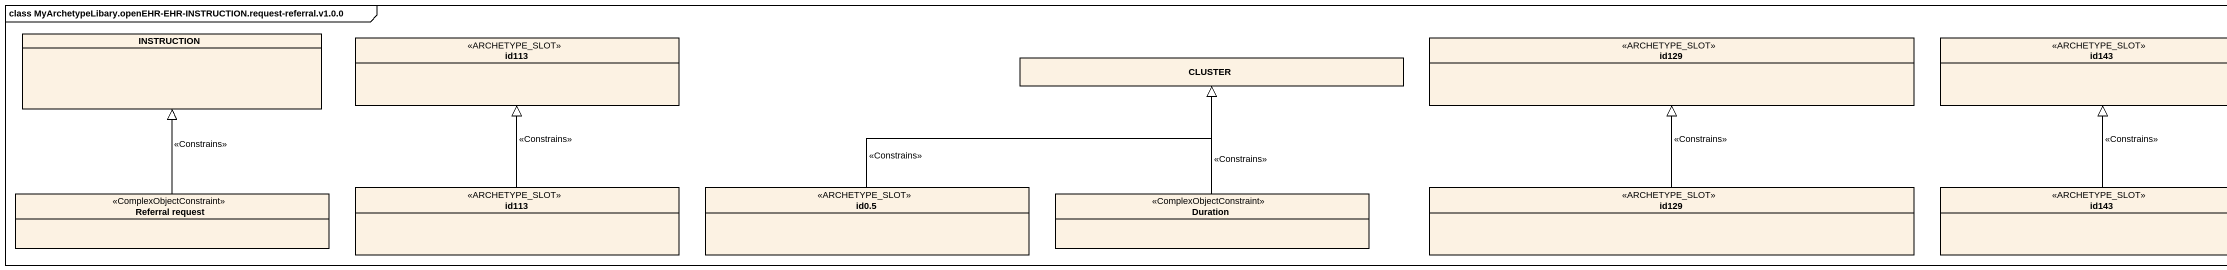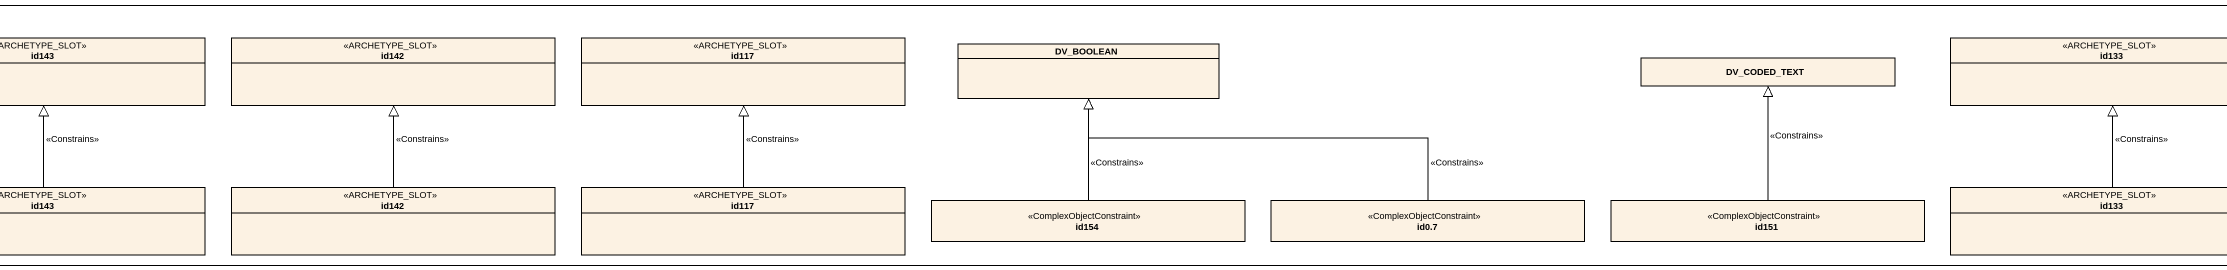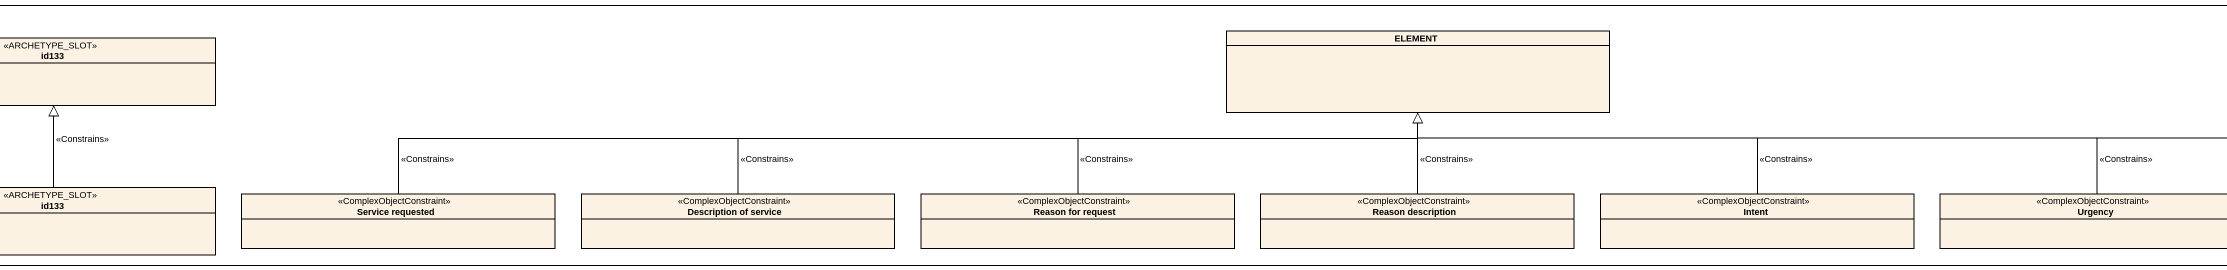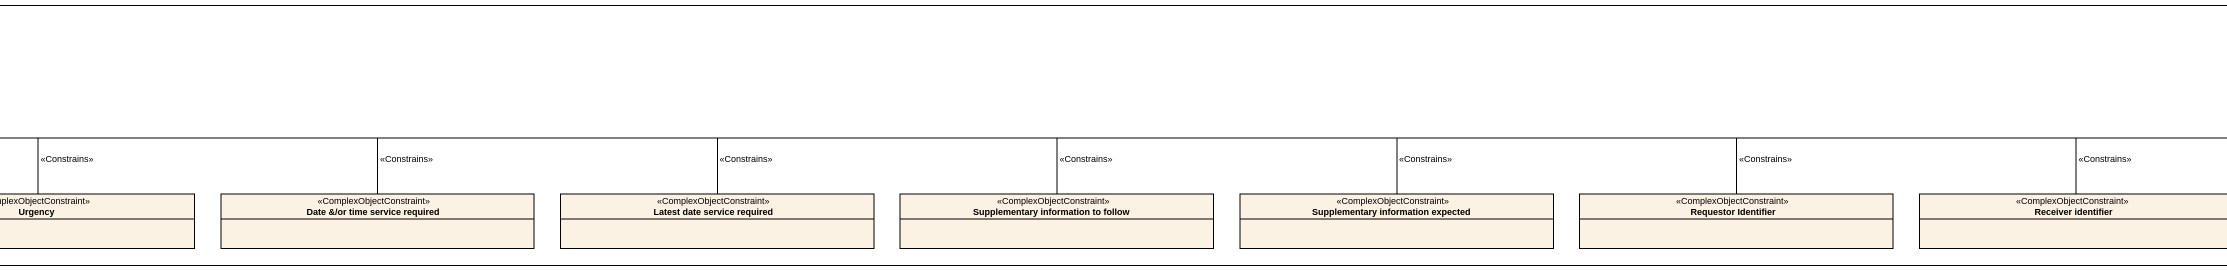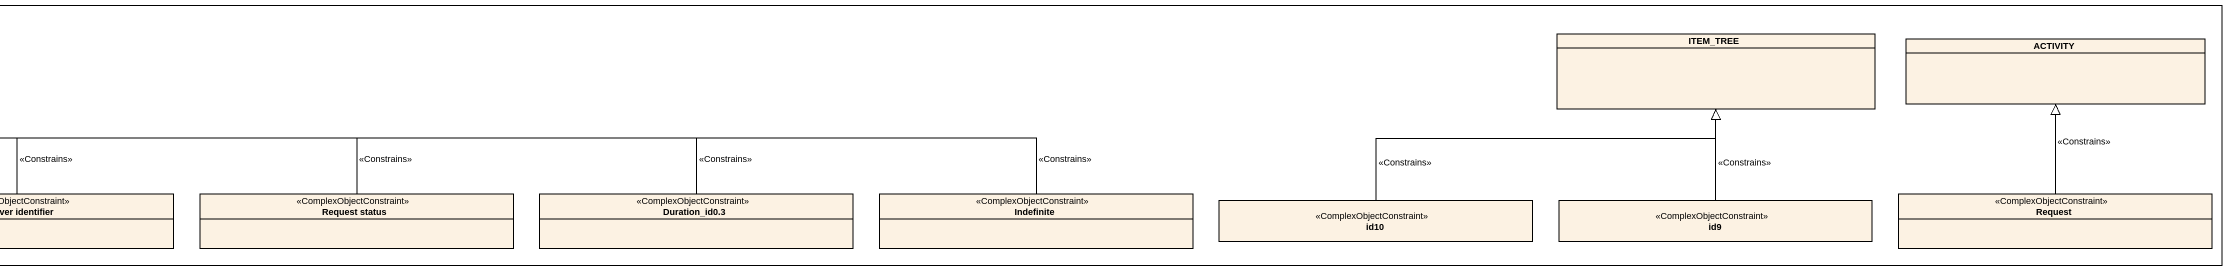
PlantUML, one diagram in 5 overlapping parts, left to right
@startuml
mainframe class MyArchetypeLibary.openEHR-EHR-INSTRUCTION.request-referral.v1.0.0
hide circle
hide empty members
class INSTRUCTION
class id113 <<ARCHETYPE_SLOT>>
class id129 <<ARCHETYPE_SLOT>>
class id143 <<ARCHETYPE_SLOT>>
class id142 <<ARCHETYPE_SLOT>>
class id117 <<ARCHETYPE_SLOT>>
class id133 <<ARCHETYPE_SLOT>>
class ELEMENT
class ITEM_TREE
class ACTIVITY
class CLUSTER
class DV_BOOLEAN
class DV_CODED_TEXT
class "Referral request" as Referral_request <<ComplexObjectConstraint>>
class "id113" as id113_2 <<ARCHETYPE_SLOT>>
class "id0.5" as id0_5 <<ARCHETYPE_SLOT>>
class Duration <<ComplexObjectConstraint>>
class "id129" as id129_2 <<ARCHETYPE_SLOT>>
class "id143" as id143_2 <<ARCHETYPE_SLOT>>
class "id142" as id142_2 <<ARCHETYPE_SLOT>>
class "id117" as id117_2 <<ARCHETYPE_SLOT>>
class "id133" as id133_2 <<ARCHETYPE_SLOT>>
class "Service requested" as Service_requested <<ComplexObjectConstraint>>
class "Description of service" as Description_of_service <<ComplexObjectConstraint>>
class "Reason for request" as Reason_for_request <<ComplexObjectConstraint>>
class "Reason description" as Reason_description <<ComplexObjectConstraint>>
class Intent <<ComplexObjectConstraint>>
class Urgency <<ComplexObjectConstraint>>
class "Date &/or time service required" as Date_or_time_service <<ComplexObjectConstraint>>
class "Latest date service required" as Latest_date_service_required <<ComplexObjectConstraint>>
class "Supplementary information to follow" as Supplementary_information <<ComplexObjectConstraint>>
class "Supplementary information expected" as Supplementary_information_2 <<ComplexObjectConstraint>>
class "Requestor Identifier" as Requestor_Identifier <<ComplexObjectConstraint>>
class "Receiver identifier" as Receiver_identifier <<ComplexObjectConstraint>>
class "Request status" as Request_status <<ComplexObjectConstraint>>
class "Duration_id0.3" as Duration_id0_3 <<ComplexObjectConstraint>>
class Indefinite <<ComplexObjectConstraint>>
class Request <<ComplexObjectConstraint>>
class id154 <<ComplexObjectConstraint>>
class "id0.7" as id0_7 <<ComplexObjectConstraint>>
class id151 <<ComplexObjectConstraint>>
class id10 <<ComplexObjectConstraint>>
class id9 <<ComplexObjectConstraint>>
Referral_request -up-|> INSTRUCTION : <<Constrains>>
id113_2 -up-|> id113 : <<Constrains>>
id0_5 -right-|> CLUSTER : <<Constrains>>
Duration -up-|> CLUSTER : <<Constrains>>
id129_2 -up-|> id129 : <<Constrains>>
id143_2 -up-|> id143 : <<Constrains>>
id142_2 -up-|> id142 : <<Constrains>>
id117_2 -up-|> id117 : <<Constrains>>
id133_2 -up-|> id133 : <<Constrains>>
Service_requested -right-|> ELEMENT : <<Constrains>>
Description_of_service -right-|> ELEMENT : <<Constrains>>
Reason_for_request -right-|> ELEMENT : <<Constrains>>
Reason_description -up-|> ELEMENT : <<Constrains>>
Intent -left-|> ELEMENT : <<Constrains>>
Urgency -left-|> ELEMENT : <<Constrains>>
Date_or_time_service -left-|> ELEMENT : <<Constrains>>
Latest_date_service_required -left-|> ELEMENT : <<Constrains>>
Supplementary_information -left-|> ELEMENT : <<Constrains>>
Supplementary_information_2 -left-|> ELEMENT : <<Constrains>>
Requestor_Identifier -left-|> ELEMENT : <<Constrains>>
Receiver_identifier -left-|> ELEMENT : <<Constrains>>
Request_status -left-|> ELEMENT : <<Constrains>>
Duration_id0_3 -left-|> ELEMENT : <<Constrains>>
Indefinite -left-|> ELEMENT : <<Constrains>>
Request -up-|> ACTIVITY : <<Constrains>>
id154 -up-|> DV_BOOLEAN : <<Constrains>>
id0_7 -left-|> DV_BOOLEAN : <<Constrains>>
id151 -up-|> DV_CODED_TEXT : <<Constrains>>
id10 -right-|> ITEM_TREE : <<Constrains>>
id9 -up-|> ITEM_TREE : <<Constrains>>
@enduml
